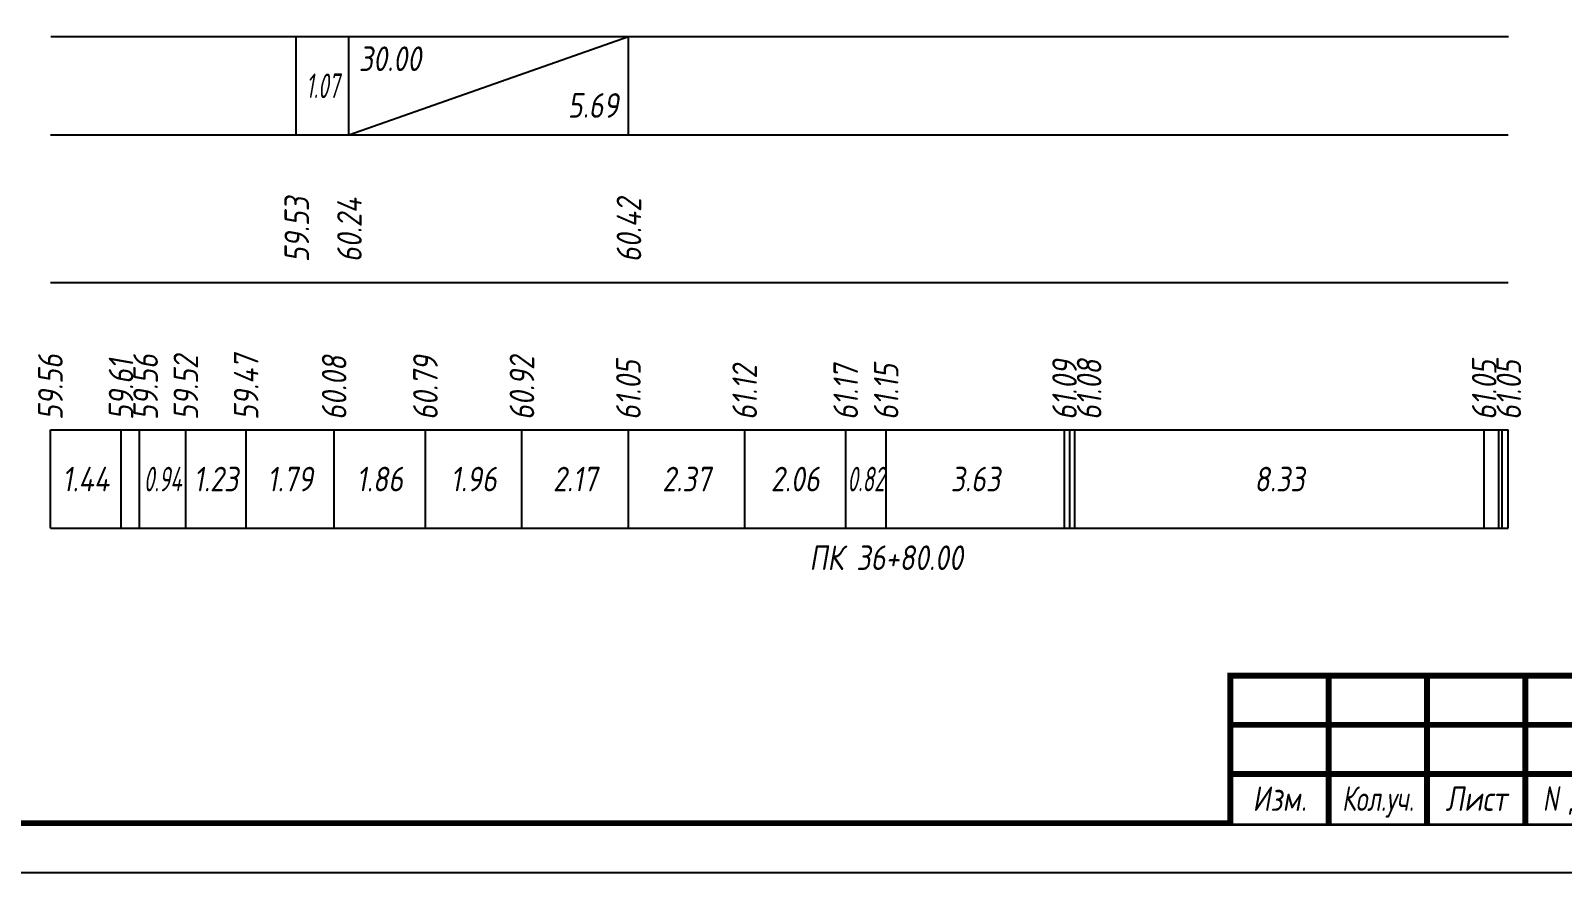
# Model space of a CAD drawing. Extents: x -717 to 1451, y -133302 to 233.
# Drawn here: x 77.9 to 233.7, y -58087.4 to -58001.8 of the extents above; entities that cross this region are included whole.
import ezdxf
from ezdxf.enums import TextEntityAlignment as Align

# ---------------------------------------------------------------- set-up
doc = ezdxf.new("R2010")
doc.units = 0
for name, color, linetype in [('Зарамочное оформление', 7, 'Continuous'), ('Код_510', 7, 'Continuous'), ('Код_516', 1, 'Continuous'), ('Подписи поперечников', 7, 'Continuous'), ('Таблица', 7, 'Continuous')]:
    doc.layers.add(name, color=color, linetype=linetype)
doc.styles.add('М', font='romand.shx', dxfattribs={"width": 0.8, "oblique": 10, "height": 2.5})

# ---------------------------------------------------------------- blocks, each defined once
blk = doc.blocks.new('Штамп')
at = {"linetype": 'Continuous'}
blk.add_wipeout([(199.95, -411.25), (384.95, -411.25), (384.95, -426.25), (199.95, -426.25)], dxfattribs=at).dxf.layer = 'Зарамочное оформление'
at = {"layer": 'Зарамочное оформление', "linetype": 'Continuous', "lineweight": -3, "const_width": 0.6, "flags": 128}
for points in [[(199.95, -426.25), (199.95, -411.25), (384.95, -411.25)], [(209.95, -411.25), (209.95, -426.25)], [(219.95, -411.25), (219.95, -426.25)], [(229.95, -411.25), (229.95, -426.25)], [(199.95, -416.25), (264.95, -416.25)], [(199.95, -421.25), (264.95, -421.25)]]:
    blk.add_lwpolyline(points, dxfattribs=at)
at = {"layer": 'Зарамочное оформление', "linetype": 'Continuous', "style": 'М', "oblique": 10}
for s, width, p in [('Изм.', 0.8, (204.95, -423.75)), ('Кол.уч.', 0.7, (214.95, -423.75)), ('Лист', 0.8, (224.95, -423.75)), ('N док.', 0.7, (235.28, -423.75))]:
    blk.add_text(s, height=2.5, dxfattribs=dict(at, width=width)).set_placement(p, align=Align.MIDDLE_CENTER)
blk = doc.blocks.new('шифр')
blk.add_blockref('Штамп', (0, -57716))

msp = doc.modelspace()

# ---------------------------------------------------------------- linework, layer by layer
at = {"flags": 128}
msp.add_lwpolyline([(-30.054, -58087.421), (389.946, -58087.421), (389.946, -57790.421), (-30.054, -57790.421)], close=True, dxfattribs=at)
at = {"const_width": 0.6, "flags": 128}
msp.add_lwpolyline([(-10.054, -58082.421), (384.946, -58082.421), (384.946, -57795.421), (-10.054, -57795.421)], close=True, dxfattribs=at)
at = {"layer": 'Код_510'}
for p, q in [((79.946, -58052.421), (79.946, -58042.421)), ((87.126, -58052.421), (87.126, -58042.421)), ((89.015, -58052.421), (89.015, -58042.421)), ((93.717, -58052.421), (93.717, -58042.421)), ((99.85, -58052.421), (99.85, -58042.421)), ((108.803, -58052.421), (108.803, -58042.421)), ((118.082, -58052.421), (118.082, -58042.421)), ((127.9, -58052.421), (127.9, -58042.421)), ((138.728, -58052.421), (138.728, -58042.421)), ((150.553, -58052.421), (150.553, -58042.421)), ((160.829, -58052.421), (160.829, -58042.421)), ((164.942, -58052.421), (164.942, -58042.421)), ((183.082, -58052.421), (183.082, -58042.421)), ((183.623, -58052.421), (183.623, -58042.421)), ((184.127, -58052.421), (184.127, -58042.421)), ((225.761, -58052.421), (225.761, -58042.421)), ((227.239, -58052.421), (227.239, -58042.421)), ((227.587, -58052.421), (227.587, -58042.421)), ((228.192, -58052.421), (228.192, -58042.421))]:
    msp.add_line(p, q, dxfattribs=at)
at = {"layer": 'Код_516'}
for p, q in [((104.946, -58012.421), (104.946, -58002.421)), ((110.3, -58012.421), (110.3, -58002.421)), ((110.3, -58012.421), (138.728, -58002.421)), ((138.728, -58012.421), (138.728, -58002.421))]:
    msp.add_line(p, q, dxfattribs=at)
at = {"layer": 'Таблица'}
for p, q in [((80, -58002.421), (228.246, -58002.421)), ((79.946, -58012.421), (228.192, -58012.421)), ((79.946, -58027.421), (228.192, -58027.421)), ((79.946, -58042.421), (228.192, -58042.421)), ((79.946, -58052.421), (228.192, -58052.421))]:
    msp.add_line(p, q, dxfattribs=at)

# ---------------------------------------------------------------- texts
at = {"layer": 'Код_510', "style": 'М', "oblique": 10, "width": 0.8}
for s, p in [('59.56', (79.946, -58041.421)), ('59.61', (87.126, -58041.421)), ('59.56', (89.626, -58041.421)), ('59.52', (93.717, -58041.421)), ('59.47', (99.85, -58041.421)), ('60.08', (108.803, -58041.421)), ('60.79', (118.082, -58041.421)), ('60.92', (127.9, -58041.421)), ('61.05', (138.728, -58041.421)), ('61.12', (150.553, -58041.421)), ('61.17', (160.829, -58041.421)), ('61.15', (164.942, -58041.421)), ('61.09', (183.082, -58041.421)), ('61.08', (185.582, -58041.421)), ('61.05', (225.761, -58041.421)), ('61.05', (228.261, -58041.421))]:
    msp.add_text(s, height=2.5, rotation=90, dxfattribs=at).set_placement(p, align=Align.MIDDLE_LEFT)
at = {"layer": 'Код_510', "style": 'М', "oblique": 10}
for s, width, p in [('1.44', 0.8, (83.536, -58047.421)), ('0.94', 0.6, (91.366, -58047.421)), ('1.23', 0.8, (96.784, -58047.421)), ('1.79', 0.8, (104.327, -58047.421)), ('1.86', 0.8, (113.443, -58047.421)), ('1.96', 0.8, (122.991, -58047.421)), ('2.17', 0.8, (133.314, -58047.421)), ('2.37', 0.8, (144.64, -58047.421)), ('2.06', 0.8, (155.691, -58047.421)), ('0.82', 0.6, (162.885, -58047.421)), ('3.63', 0.8, (174.012, -58047.421)), ('8.33', 0.8, (204.944, -58047.421))]:
    msp.add_text(s, height=2.5, dxfattribs=dict(at, width=width)).set_placement(p, align=Align.MIDDLE_CENTER)
at = {"layer": 'Код_516', "style": 'М', "oblique": 10, "width": 0.8}
msp.add_text('30.00', height=2.5, dxfattribs=at).set_placement((111.3, -58003.421), align=Align.TOP_LEFT)
at = {"layer": 'Код_516', "style": 'М', "oblique": 10, "width": 0.6}
msp.add_text('1.07', height=2.5, dxfattribs=at).set_placement((107.623, -58007.421), align=Align.MIDDLE_CENTER)
at = {"layer": 'Код_516', "style": 'М', "oblique": 10, "width": 0.8}
msp.add_text('5.69', height=2.5, dxfattribs=at).set_placement((137.728, -58011.421), align=Align.BOTTOM_RIGHT)
for s, p in [('59.53', (105, -58025.371)), ('60.24', (110.355, -58025.371)), ('60.42', (138.782, -58025.371))]:
    msp.add_text(s, height=2.5, rotation=90, dxfattribs=at).set_placement(p, align=Align.MIDDLE_LEFT)
at = {"layer": 'Подписи поперечников', "style": 'М', "oblique": 10, "width": 0.8}
msp.add_text('ПК 36+80.00', height=2.5, dxfattribs=at).set_placement((164.942, -58057.421), align=Align.BOTTOM_CENTER)

# ---------------------------------------------------------------- next in the draw order: block references
msp.add_blockref('шифр', (0, 59.829))

doc.saveas('drawing.dxf')
